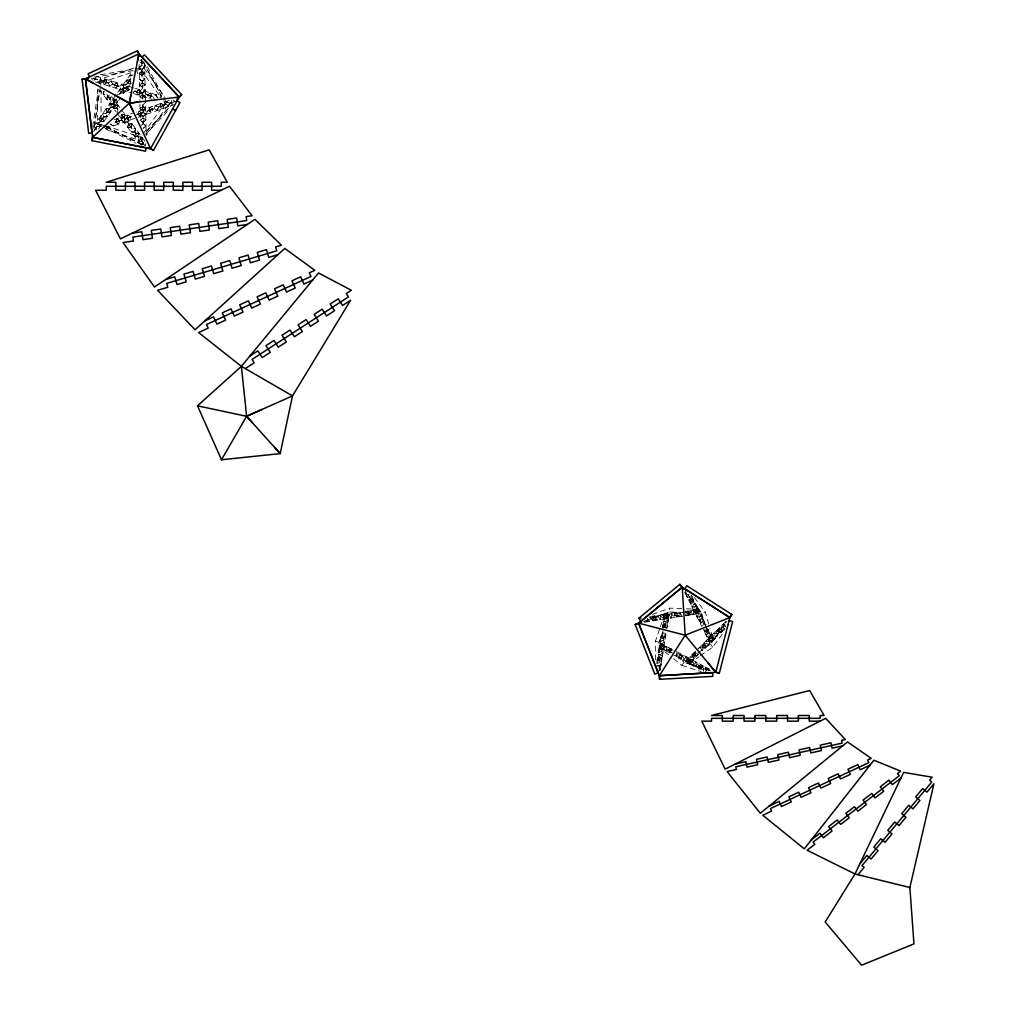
<?xml version="1.0" encoding="UTF-8"?>
<svg xmlns="http://www.w3.org/2000/svg" width="1016" height="1016" viewBox="0 0 1016 1016"><rect width="100%" height="100%" fill="white"/><g stroke="black" fill="none" stroke-linecap="round" stroke-linejoin="round"><path stroke-width="0.75" stroke-dasharray="5 3.75" d="M101.829 126.352L97.561 124.244L97.561 87.109M105.321 126.352L101.054 124.244L101.054 90.208M644.487 621.601L647.217 621.17L647.37 617.36M650.418 616.483L654.52 615.836L656.857 618.668L655.13 620.56L652.678 620.306L652.831 616.496L666.204 615.023L666.052 618.833L663.613 618.579L663.765 614.756L677.139 613.296L676.986 617.106L674.548 616.852L674.688 613.029L680.161 612.165L680.009 615.975L674.548 616.852M652.831 616.496L655.282 616.75L655.13 620.56L652.78 617.728L654.52 615.836M652.678 620.306L658.152 619.442L658.305 615.62M660.743 615.886L660.591 619.697L658.152 619.442M663.613 618.579L669.074 617.715L669.227 613.893M646.976 620.141L669.569 611.95L669.722 608.127L684.886 608.724M671.678 614.159L671.525 617.969L669.074 617.715M685.19 615.81L698.843 613.651L698.995 609.829L685.622 611.302L688.073 611.556L687.921 615.379L685.47 615.112L693.382 614.515L695.122 612.61L700.583 611.746L688.391 595.744M690.931 614.248L691.083 610.438M693.534 610.692L693.382 614.515L691.032 611.67L685.571 612.534L687.921 615.379L689.648 613.474L687.311 610.641L685.571 612.534M696.404 613.385L696.557 609.575L698.538 609.257L698.386 613.067L696.404 613.385L698.843 613.651M709.778 670.408L685.876 662.915L689.851 659.028L690.131 656.514L696.15 651.37L694.106 652.628L693.826 655.13L697.382 656.044L697.662 653.542L694.106 652.628L696.278 655.764L698.335 654.507L688.327 663.55L686.156 660.413L697.078 649.707M685.876 662.915L689.432 663.842L693.407 659.943L693.687 657.441L697.662 653.542M717.677 631.761L721.652 627.875L725.208 628.79L721.233 632.689L717.677 631.761L717.956 629.26L721.512 630.174L717.537 634.073L717.258 636.575L713.283 640.474L709.727 639.559L710.006 637.045L713.562 637.972L709.587 641.858L709.308 644.373L705.333 648.259L701.777 647.344L702.056 644.83L704.101 643.585L706.285 646.722L702.31 650.621L700.126 647.471L704.101 643.585M701.777 647.344L705.752 643.445L706.031 640.944L712.051 635.787L714.235 638.937L710.26 642.836L704.228 647.979L702.056 644.83L705.612 645.757L705.333 648.259M713.283 640.474L713.562 637.972M709.727 639.559L713.702 635.66L713.981 633.159L720.001 628.002L722.185 631.152L712.191 640.194L710.006 637.045L712.051 635.787M721.233 632.689L721.512 630.174M721.652 627.875L721.932 625.361L725.97 622.16M92.672 126.543L98.4 89.332M99.314 83.376L99.962 79.223L133.769 68.085M94.259 125.768L99.771 90.056L116.345 112.204M94.234 126.886L100.19 88.189M100.635 85.319L101.054 82.55L99.962 79.223M656.692 662.368L657.365 658.216L660.781 656.869L662.026 659.041L661.111 661.251L657.492 660.006L660.184 646.722L663.804 647.967L662.889 650.177L659.27 648.932L661.962 635.648L665.569 636.892L664.654 639.102L661.048 637.857L661.937 632.32L665.543 633.565L664.654 639.102M657.492 660.006L658.406 657.797L662.026 659.041L658.609 660.4L659.486 654.85L658.241 652.678L659.13 647.141L662.559 645.795L663.804 647.967L660.375 649.313L659.13 647.141M660.375 649.313L661.264 643.776L660.019 641.604L660.908 636.054L664.324 634.708L665.569 636.892L662.153 638.239L660.908 636.054M662.242 627.748L662.686 624.98L666.102 623.634L667.347 625.818L666.433 628.028L662.826 626.783L665.505 613.486L669.125 614.731L666.902 628.587M662.826 626.783L663.74 624.573L667.347 625.818L663.931 627.164L664.82 621.627L663.575 619.442L664.464 613.905L667.88 612.559L666.991 618.096L668.236 620.281L666.433 628.028M664.591 615.696L664.909 613.727L668.528 614.972L668.211 616.953L664.591 615.696L665.505 613.486M658.406 657.797L657.517 663.334L661.137 664.591L659.549 670.954M662.851 630.111L663.74 624.573M662.153 638.239L663.042 632.701M657.72 665.937L661.137 664.591L659.892 662.407L660.781 656.869M661.111 661.251L662.915 653.504L661.67 651.332L662.559 645.795M662.889 650.177L664.68 642.43L663.435 640.245L664.324 634.708M665.442 627.786L666.102 623.634M656.831 671.474L660.248 670.128L666.458 631.355M103.911 91.364L103.251 94.717L106.743 94.717L111.049 100.559L110.236 104.051L113.728 104.051L118.034 109.893L117.488 112.217M119.774 107.556L111.049 95.898L107.404 96.025L106.743 99.377L110.401 99.251L106.909 94.59L107.556 91.237M110.401 99.251L110.833 97.015L110.236 99.377L106.743 99.377L107.556 95.898L111.049 95.898M107.404 96.025L110.884 100.686L110.236 104.051L113.894 103.911L117.386 108.585L113.728 108.712L114.376 105.359L118.034 105.232L117.386 108.585M113.894 103.911L114.541 100.559L111.049 100.559M121.361 114.681L120.713 118.034L124.206 118.034L125.019 114.554L121.526 114.554L120.713 118.034L124.358 117.907L125.019 114.554L121.361 114.681L124.854 119.355L124.206 122.707L127.698 122.707L131.991 128.549L131.191 132.029L134.684 132.029L138.976 137.884L138.163 141.364L141.656 141.364L145.148 146.025L106.743 127.064M131.343 127.241L132.004 123.888L128.346 124.016L127.698 127.368L131.343 127.241L127.851 122.58L128.511 119.215L125.019 119.215L120.713 113.373M128.346 124.016L131.839 128.676L131.191 132.029L134.836 131.902L138.328 136.563L134.684 136.703L135.331 133.337L138.976 133.21L138.328 136.563M134.836 131.902L135.484 128.549L131.991 128.549M135.331 133.337L138.824 138.011L138.163 141.364L141.821 141.237L144.437 144.729M141.821 141.237L142.469 137.884L138.976 137.884M141.656 146.025L142.316 142.672L144.742 142.583M145.313 145.898L145.745 143.662M104.064 91.237L103.251 94.717L106.909 94.59M113.728 104.051L114.541 100.559L110.884 100.686M125.019 119.215L124.206 122.707L127.851 122.58M127.698 122.707L128.511 119.215L124.854 119.355M134.684 132.029L135.484 128.549L131.839 128.676M141.656 141.364L142.469 137.884L138.824 138.011M115.799 122.314L116.802 118.808L119.799 120.472L118.796 123.977L115.799 122.314L121.31 120.396L124.295 122.06L125.374 118.745L132.245 116.345M121.31 120.396L122.314 116.878L125.298 118.542L130.81 116.624L129.807 120.129L126.822 118.466L127.813 114.96L130.81 116.624M125.298 118.542L124.295 122.06L121.234 120.193L114.364 122.593L113.284 125.895L110.287 124.244M137.833 114.618L138.836 111.112L141.834 112.776L140.83 116.281L137.833 114.618L143.345 112.7L146.329 114.364L147.409 111.049L154.28 108.661L157.353 110.515L158.433 107.201L165.303 104.813L168.364 106.667L169.443 103.353L173.571 101.905M143.345 112.7L144.348 109.195L147.333 110.846L152.844 108.928L151.841 112.433L148.844 110.782L149.847 107.264L152.844 108.928M147.333 110.846L146.329 114.364L143.269 112.497L137.757 114.427L138.836 111.112L141.91 112.967L140.83 116.281L137.757 114.427M148.844 110.782L154.356 108.852L155.359 105.347L158.356 106.998L163.855 105.08L162.865 108.585L159.868 106.934L160.871 103.416L163.855 105.08M158.356 106.998L157.353 110.515L154.356 108.852M159.868 106.934L165.379 105.004L166.383 101.498L169.367 103.149L174.879 101.232L172.885 100.127M169.367 103.149L168.364 106.667L165.379 105.004M172.872 104.191L170.879 103.086L171.882 99.568L136.081 112.078M142.456 144.869L107.772 127.826L108.496 125.616M116.446 119.913L115.722 122.123L118.796 123.977L119.875 120.663L116.802 118.808M121.234 120.193L122.314 116.878L125.374 118.745M143.269 112.497L144.348 109.195L147.409 111.049M105.778 129.515L139.624 140.449L140.703 137.135L142.646 135.115M154.28 108.661L155.359 105.347L158.433 107.201M165.303 104.813L166.383 101.498L169.443 103.353M655.625 659.816L655.472 641.058L659.943 628.117M660.438 626.669L664.909 613.727M659.486 670.37L659.092 642.303L668.528 614.972M668.211 616.953L669.125 614.731M661.048 637.857L661.962 635.648M659.27 648.932L660.184 646.722M689.127 594.017L687.159 597.129L689.496 598.183L691.947 603.123L693.915 600.011L691.464 595.084L689.496 598.183M693.915 600.011L691.591 598.957L689.623 602.056L691.947 603.123M694.042 603.885L692.074 606.996L694.411 608.051L696.862 612.991L698.83 609.892L696.379 604.952L694.042 603.885L691.591 598.957M694.411 608.051L696.379 604.952M698.83 609.892L696.506 608.825L694.538 611.924L696.862 612.991M698.957 613.766L696.989 616.864L699.326 617.918L701.777 622.859L703.745 619.76L701.294 614.82L698.957 613.766L696.506 608.825M699.326 617.918L701.294 614.82M703.745 619.76L701.421 618.693L699.452 621.805L701.777 622.859M702.564 625.704L703.872 623.634L701.421 618.693M709.282 641.54L708.749 639.153L712.419 638.099L712.953 640.486L709.282 641.54L704.367 631.673L706.336 628.574L708.66 629.628L706.692 632.727L704.367 631.673L703.834 629.285L706.818 636.613L709.155 637.667L711.606 642.607L726.656 621.589M706.336 628.574L708.787 633.501L706.818 636.613L710.489 635.559L712.953 640.486M709.155 637.667L711.124 634.568L708.787 633.501M93.294 126.835L115.316 95.733M94.323 129.731L95.822 127.622L97.079 131.039L120.802 97.549M94.386 130.15L96.926 126.568L95.834 123.254L99.212 122.834L102.603 118.047L103.861 121.463L100.482 121.882L99.225 118.466L102.603 118.047M100.317 121.78L103.861 121.463L102.756 118.148L99.225 118.466L100.317 121.78L103.708 116.992L102.603 113.678L105.994 113.259L109.385 108.483L110.642 111.9L107.252 112.319L105.994 108.89L109.385 108.483M107.099 112.204L110.642 111.9L109.538 108.585L105.994 108.89L107.099 112.204L110.49 107.429L109.385 104.115L112.763 103.696L116.154 98.908L117.412 102.324L114.033 102.743L112.776 99.327L115.024 99.047M122.936 89.344L119.545 89.751L120.815 93.18L124.193 92.761L122.936 89.344L119.545 94.12L116.167 94.539L133.109 70.612L96.05 77.025M120.65 93.066L124.193 92.761L123.088 89.446L119.545 89.751L120.65 93.066L124.041 88.29L122.936 84.976L126.327 84.557L129.705 79.769L130.962 83.185L121.653 96.342M93.701 131.458L97.092 126.67L95.834 123.254L99.377 122.936L102.756 118.148M100.482 121.882L103.861 117.094L102.603 113.678L106.147 113.36L109.538 108.585M107.252 112.319L110.642 107.531L109.385 104.115L112.928 103.797L116.319 99.009L117.412 102.324L113.868 102.641L112.776 99.327L116.319 99.009L113.868 102.641M119.71 94.221L123.088 89.446M120.815 93.18L124.193 88.392L122.936 84.976L126.479 84.658L129.87 79.87L130.962 83.185L127.584 83.604L126.327 80.188L129.705 79.769M129.87 79.87L126.327 80.188L127.432 83.502L130.81 78.715L129.718 75.4L131.966 75.12M114.033 102.743L116.573 99.162M127.584 83.604L130.975 78.816L134.353 78.397M143.383 133.439L165.087 103.302L163.754 100.787M163.779 97.536L167.907 105.334L146.202 135.471L144.602 62.802M698.03 652.742L710.54 644.068L726.326 622.452M700.215 655.879L712.711 647.217L723.595 632.308M661.632 643.661L663.435 645.3L661.06 648.284L659.244 646.646L661.632 643.661L673.265 650.545L666.547 646.278L664.019 646.786L659.105 644.169L659.308 647.827L664.223 650.456L666.75 649.948L671.665 652.564L671.462 648.894L668.934 649.402L669.138 653.072L671.665 652.564M668.757 654.914L659.257 647.332L661.645 644.347L663.435 645.3M659.244 646.646L664.159 649.262L666.547 646.278L666.75 649.948M664.159 649.262L665.975 650.913L668.35 647.929M671.462 648.894L669.074 651.878L670.89 653.529L665.975 650.913M680.72 658.774L678.904 657.123L681.292 654.139L683.108 655.777L680.72 658.774L675.805 656.145L678.18 653.161L683.108 655.777M683.819 659.74L686.206 656.755L692.937 661.022L690.55 664.007L678.904 657.123M673.494 658.698L681.8 665.34L684.187 662.356L709.6 670.535M685.635 661.391L688.023 658.406M690.55 664.007L688.734 662.368L691.121 659.371L692.937 661.022M693.649 664.985L696.036 662L702.767 666.267L700.38 669.252L688.734 662.368M695.465 666.623L697.852 663.638M700.38 669.252L698.563 667.601L700.951 664.616L702.767 666.267M705.295 671.868L707.682 668.884L710.133 670.192M656.857 618.668L651.396 619.531L649.668 621.424L647.217 621.17M652.78 617.728L658.254 616.864L659.981 614.959L665.455 614.096L667.791 616.941L666.052 618.833L663.715 616.001L665.455 614.096M667.791 616.941L662.33 617.804L660.591 619.697L658.254 616.864M663.715 616.001L669.176 615.137L670.916 613.232L676.377 612.369L678.726 615.213L676.986 617.106L674.649 614.274L676.377 612.369M678.726 615.213L673.252 616.077L671.525 617.969L669.176 615.137M674.649 614.274L680.11 613.397L681.838 611.505M691.032 611.67L692.772 609.778L698.233 608.914M146.761 130.835L171.818 104.699M146.126 131.775L171.183 105.639M139.624 140.449L142.545 137.414M145.682 134.15L169.697 109.093M705.612 645.757L701.637 649.643L698.081 648.729L725.907 621.475L725.627 623.976L729.183 624.904M686.778 660.54L688.2 659.155L690.385 662.305L688.962 663.689L686.778 660.54L696.785 653.606M693.826 655.13L695.808 653.186M696.278 655.764L698.271 653.821M720.001 628.002L717.956 629.26L720.141 632.396L724.116 628.51L721.932 625.361L725.487 626.288M139.878 60.871L141.542 59.309L141.668 65.189L139.179 67.513L141.999 69.545L142.138 76.911L139.433 79.248L142.253 81.28L142.392 88.646L139.687 90.996L142.519 93.028L142.621 98.92M140.056 62.319L142.075 63.665L144.577 61.341M142.329 75.4L144.831 73.076L141.808 71.056L139.306 73.381L142.329 75.4L142.202 69.532L144.704 67.208L141.872 65.176L141.745 59.309L160.947 95.504M141.808 71.056L141.935 76.924L139.433 79.248L142.456 81.28L142.583 87.147L139.56 85.115L142.062 82.791L145.085 84.811L142.583 87.147M142.456 81.28L144.958 78.943L142.138 76.911M142.062 82.791L142.189 88.659L139.687 90.996L142.723 93.015L142.85 98.882L139.827 96.863L142.316 94.526L145.352 96.558L142.85 98.882M142.723 93.015L145.225 90.691L142.392 88.646M145.478 102.426L142.977 104.75L143.104 110.617L140.081 108.598L142.583 106.274L145.606 108.293L143.104 110.617M142.583 106.274L142.71 112.141L140.208 114.465L143.04 116.497L143.167 123.863L145.999 125.908L143.497 128.232M139.979 104.191L140.335 120.332L143.37 122.364L143.231 116.497L145.733 114.16L142.913 112.128L142.773 104.762L144.577 103.2M141.275 121.018L143.167 122.377L145.859 120.028L142.837 118.008L140.335 120.332L143.04 117.996L145.859 120.028L143.37 122.364M140.462 126.213L142.964 123.876L142.837 118.008M141.872 65.176L139.179 67.513L142.202 69.532M141.999 69.545L144.704 67.208L141.668 65.189M142.253 81.28L144.958 78.943L141.935 76.924M142.519 93.028L145.225 90.691L142.189 88.659M142.913 112.128L140.208 114.465L143.231 116.497M143.04 116.497L145.733 114.16L142.71 112.141M143.294 128.245L145.999 125.908L142.964 123.876M93.904 80.353L95.822 78.829L94.386 75.743M92.901 78.448L97.104 79.743L99.987 77.47L101.422 80.556L107.036 82.283L104.14 84.557L102.705 81.471L105.588 79.197L107.036 82.283M101.422 80.556L98.539 82.829L97.104 79.743M102.705 81.471L108.306 83.198L111.201 80.912L112.636 84.011L118.237 85.725L115.354 88.011L113.919 84.912L116.802 82.639L118.237 85.725M112.636 84.011L109.753 86.284L108.306 83.198M113.919 84.912L119.52 86.639L122.403 84.366L123.85 87.452L129.451 89.179L126.568 91.453L125.12 88.367L128.016 86.093L129.451 89.179M123.85 87.452L120.968 89.726L119.52 86.639M133.134 92.418L135.052 90.907L140.665 92.621L137.782 94.907L136.334 91.808L139.217 89.535L140.665 92.621M136.334 91.808L141.935 93.536L144.831 91.262L146.266 94.348L151.867 96.076L148.984 98.349L147.549 95.263L150.431 92.989L151.867 96.076M146.266 94.348L143.383 96.622L141.935 93.536M147.549 95.263L153.149 96.99L156.032 94.704L157.48 97.803M92.964 78.219L97.168 79.502L99.987 77.47L101.359 80.797L108.369 82.956L109.753 86.284L112.573 84.239L119.583 86.398L120.968 89.726L123.787 87.694L129.388 89.421L126.568 91.453L125.184 88.125L128.016 86.093L129.388 89.421M101.359 80.797L98.539 82.829L97.168 79.502M108.369 82.956L111.201 80.912L112.573 84.239M136.487 70.206L140.665 69.494L143.485 67.45L165.214 97.536M119.583 86.398L122.403 84.366L123.787 87.694M133.109 92.494L134.988 91.135L141.999 93.294L143.383 96.622L146.202 94.59L153.213 96.749L156.032 94.704L157.417 98.031M141.999 93.294L144.831 91.262L146.202 94.59M159.766 97.79L161.646 96.431L143.154 61.57M688.962 663.689L698.97 656.755M720.141 632.396L722.185 631.152M698.081 648.729L700.126 647.471M712.191 640.194L714.235 638.937M704.228 647.979L706.285 646.722M686.156 660.413L688.2 659.155M688.327 663.55L690.385 662.305M663.575 619.442L666.991 618.096M664.82 621.627L668.236 620.281L664.616 619.036M660.019 641.604L663.435 640.245M661.264 643.776L664.68 642.43L661.073 641.185M658.241 652.678L661.67 651.332M659.486 654.85L662.915 653.504L659.295 652.259M656.476 663.753L659.892 662.407M652.348 614.426L669.722 608.127M643.56 621.487L664.464 613.905M114.046 119.774L133.325 113.03M119.799 120.472L114.287 122.39L113.284 125.895L110.211 124.041M136.322 114.694L141.834 112.776M126.822 118.466L132.321 116.548M170.879 103.086L175.781 101.371M105.461 128.638L135.319 118.212M138.074 117.246L173.876 104.737M101.054 82.55L136.334 70.917M692.76 598.615L693.293 601.002L689.623 602.056L689.089 599.669L692.76 598.615L698.208 610.87L694.538 611.924L694.004 609.549L697.675 608.495L703.123 620.751L699.452 621.805L698.919 619.417L702.589 618.363L705.053 623.291L701.37 624.345L698.919 619.417M689.089 599.669L691.54 604.609L695.223 603.555M695.744 605.942L692.074 606.996L691.54 604.609M694.004 609.549L696.455 614.477L700.138 613.423M687.451 594.195L701.662 613.194L705.345 612.14L709.536 626.745M700.659 615.81L696.989 616.864L696.455 614.477M704.367 631.673L708.038 630.619L707.504 628.231L710.489 635.559M706.285 634.225L709.968 633.171M708.749 639.153L709.638 640.944L713.308 639.889L709.955 628.206M674.053 655.688L676.58 655.18L681.495 657.797L681.292 654.139L678.764 654.647L678.967 658.305L683.882 660.933L686.41 660.425L691.325 663.042L691.121 659.371L688.594 659.879L688.797 663.55L693.712 666.166L696.239 665.658L701.154 668.287L700.951 664.616L698.424 665.124L698.627 668.795L702.323 670.75M678.764 654.647L683.679 657.263L686.206 656.755L686.41 660.425M678.967 658.305L681.495 657.797M688.797 663.55L691.325 663.042M688.594 659.879L693.509 662.508L696.036 662L696.239 665.658M698.424 665.124L703.339 667.741L705.866 667.233L707.682 668.884M698.627 668.795L701.154 668.287M100.368 74.74L133.325 69.177M134.811 68.923L143.485 67.45M655.282 616.75L649.808 617.614L649.668 621.424L647.319 618.592M682.6 612.419L688.073 611.556M685.559 614.121L689.648 613.474M644.195 622.3L682.447 616.242L680.009 615.975M124.193 88.392L127.584 87.973L126.479 84.658M110.642 107.531L114.021 107.112L112.928 103.797M103.861 117.094L107.252 116.688L106.147 113.36M97.092 126.67L100.47 126.251L99.377 122.936M92.443 128.029L95.822 127.622M133.261 75.082L129.718 75.4L130.975 78.816M127.432 83.502L130.962 83.185M124.041 88.29L127.584 87.973L126.327 84.557M110.49 107.429L114.021 107.112L112.763 103.696M103.708 116.992L107.252 116.688L105.994 113.259M96.926 126.568L100.47 126.251L99.212 122.834M97.561 124.244L101.054 124.244M686.41 608.787L698.538 609.257M669.569 611.95L684.746 612.534M686.257 612.597L698.386 613.067M696.557 609.575L698.995 609.829M674.688 613.029L677.139 613.296M663.765 614.756L666.204 615.023M717.537 634.073L713.981 633.159L716.166 636.295M713.702 635.66L717.258 636.575M709.587 641.858L706.031 640.944L708.203 644.081M705.752 643.445L709.308 644.373M693.687 657.441L690.131 656.514L692.302 659.663M689.851 659.028L693.407 659.943M95.783 76.175L133.617 87.808L135.052 90.907M135.014 88.24L161.646 96.431M93.307 78.067L95.822 78.829M125.12 88.367L129.324 89.662M95.733 81.966L132.169 93.18M133.579 93.612L151.79 99.212M689.432 663.842L710.349 670.395M681.8 665.34L701.243 671.601M105.385 125.73L140.703 137.135M663.702 621.246L667.322 622.49M655.472 641.058L659.092 642.303M660.159 643.395L663.765 644.639M658.381 654.469L662 655.714M656.603 665.556L660.222 666.801M703.872 623.634L706.209 624.688M106.172 126.848L142.24 144.564M103.251 127.064L135.966 143.218M676.377 651.523L709.549 669.201M668.934 649.402L671.398 650.71M698.563 667.601L703.478 670.217L705.866 667.233L706.069 670.903M659.257 647.332L661.06 648.284M104.712 125.971L107.772 127.826M165.087 103.302L167.907 105.334M661.645 644.347L674.7 654.774M675.881 655.714L684.187 662.356M692.772 609.778L695.122 612.61M680.11 613.397L681.673 615.29M670.916 613.232L673.252 616.077M659.981 614.959L662.33 617.804M649.059 616.699L651.396 619.531M694.411 597.522L705.345 612.14M685.114 591.35L686.753 593.547M121.526 109.893L145.085 141.376M121.742 114.414L124.358 117.907M114.376 105.359L117.869 110.02L117.221 113.373L140.792 144.856M142.316 142.672L143.853 144.742M140.665 69.494L162.395 99.568M723.976 624.116L726.161 627.253M716.026 631.901L718.21 635.038M708.076 639.686L710.26 642.836M710.54 644.068L712.711 647.217M692.175 655.269L694.36 658.406M662.686 624.98L663.931 627.164M657.365 658.216L658.609 660.4M659.003 667.944L660.248 670.128M147.422 66.7L163.068 96.19M711.124 634.568L713.575 639.496M712.419 638.099L713.308 639.889M693.293 601.002L690.829 596.075L687.159 597.129L685.406 592.264M705.574 625.678L708.038 630.619M705.46 630.263L706.692 632.727M684.708 592.188L701.904 626.732M153.149 96.99L154.597 100.076M91.491 78.016L92.456 80.086M137.008 71.412L137.744 73.622M701.662 613.194L705.866 627.799M706.285 629.26L709.638 640.944M702.589 618.363L703.123 620.751M697.675 608.495L698.208 610.87M703.339 667.741L703.542 671.411M693.509 662.508L693.712 666.166M683.679 657.263L683.882 660.933M676.44 652.742L676.58 655.18M664.019 646.786L664.223 650.456M141.986 59.766L142.075 63.665M142.316 94.526L142.418 98.933M139.116 64.579L139.954 102.73M114.541 105.232L113.728 108.712L117.221 108.712L118.034 105.232L114.541 105.232M128.511 123.888L127.698 127.368L131.191 127.368L132.004 123.888L128.511 123.888M135.484 133.21L134.684 136.703L138.176 136.703L138.976 133.21L135.484 133.21M127.813 114.96L126.746 118.275L129.807 120.129L130.886 116.815L127.813 114.96M149.847 107.264L148.768 110.579L151.841 112.433L152.921 109.118L149.847 107.264M160.871 103.416L159.791 106.731L162.865 108.585L163.932 105.27L160.871 103.416M141.999 71.044L139.306 73.381L142.126 75.413L144.831 73.076L141.999 71.044M142.265 82.779L139.56 85.115L142.392 87.16L145.085 84.811L142.265 82.779M142.519 94.526L139.827 96.863L142.646 98.895L145.352 96.558L142.519 94.526M142.786 106.261L140.081 108.598L142.9 110.63L145.606 108.293L142.786 106.261M105.588 79.197L102.768 81.229L104.14 84.557L106.972 82.525L105.588 79.197M116.802 82.639L113.983 84.684L115.354 88.011L118.174 85.966L116.802 82.639M139.217 89.535L136.398 91.58L137.782 94.907L140.602 92.862L139.217 89.535M150.431 92.989L147.612 95.021L148.984 98.349L151.803 96.317L150.431 92.989"/><path stroke-width="1.5" d="M91.973 140.691L92.621 137.338L150.559 148.654L179.159 97.015L138.913 53.861L85.407 78.803L92.608 137.389L146.177 147.841L145.529 151.194L91.973 140.691L92.888 134.709M92.608 137.389L129.324 103.149L130.924 94.92M137.312 62.065L138.913 53.861L137.439 50.8L88.113 73.812L89.548 76.911M132.867 110.731L129.324 103.137L138.913 53.848L140.31 56.591M857.987 874.725L864.121 867.385L861.987 865.607L931.786 781.977L929.653 780.199L932.142 777.215L903.643 772.376L854.989 873.989L825.17 922.007L861.619 965.2L913.956 943.889L909.866 887.514L933.92 783.755L926.935 792.124L922.668 788.556L915.695 796.925L919.963 800.481L912.978 808.85L908.71 805.282L901.738 813.651L905.993 817.207L899.02 825.576L894.753 822.008L887.768 830.377L892.035 833.933L885.063 842.302L880.796 838.733L873.811 847.103L878.078 850.659L871.093 859.028L866.838 855.459L859.853 863.829M659.346 675.754L685.165 635.203L729.907 617.576L682.219 587.21L638.62 623.164L659.333 675.754L715.759 672.3L729.894 617.563L731.863 614.464L686.816 585.737L684.835 588.848L685.94 591.045M685.178 635.203L682.231 587.21L638.62 623.164L685.165 635.203L715.759 672.287L719.303 673.202L732.676 621.475L729.12 620.56M148.006 147.587L153.556 150.317L179.997 102.603L177 100.94M245.262 368.592L254.191 362.801L252.019 359.448L348.45 296.913L346.278 293.56L351.345 290.271L318.503 272.974L241.389 366.344L197.51 405.816L221.488 459.765L246.609 416.293L261.912 409.486M729.933 617.118L731.863 614.464M177.063 99.225L181.674 94.691L144.424 54.826L141.923 57.163L179.172 97.028L129.324 103.137L114.681 95.021M177.457 99.098L181.674 94.691M641.02 621.17L638.683 618.338L679.856 584.327L683.514 588.924M811.378 839.864L819.988 833.222L823.43 837.692L832.04 831.05L828.599 826.592L837.222 819.963L840.651 824.42L849.262 817.791L845.833 813.333L854.443 806.704L857.885 811.162L866.496 804.532L863.054 800.062L871.677 793.433L875.106 797.89L883.717 791.261L880.288 786.803L888.898 780.174L892.34 784.631L900.951 778.002M249.847 356.095L257.886 350.888L262.23 357.581L270.269 352.374L265.925 345.669L273.964 340.462L278.308 347.167L286.334 341.947L281.991 335.255L290.03 330.048L294.373 336.74L302.412 331.534L298.069 324.828L306.095 319.621L310.452 326.314L318.478 321.107L314.135 314.414L322.174 309.194L326.517 315.9L334.556 310.68L330.213 303.987L338.239 298.78L342.595 305.473L350.622 300.266L292.494 395.884L280.2 453.619L221.488 459.765M769.226 806.005L779.069 801.408L781.469 806.539L791.312 801.942L788.911 796.811L798.754 792.213L801.154 797.344L810.984 792.747L808.596 787.616L818.426 783.018L820.826 788.149L830.669 783.552L828.269 778.421L838.111 773.824L840.511 778.955L850.354 774.37L847.954 769.226L857.796 764.629L860.184 769.772L870.026 765.175M204.876 320.865L213.576 316.865L216.916 324.104L225.615 320.091L222.288 312.852L230.988 308.851L234.315 316.09L243.027 312.09L239.687 304.851L248.399 300.838L251.727 308.077L260.426 304.076L257.099 296.837L265.811 292.837L269.138 300.076L277.838 296.062L274.511 288.823L283.21 284.823L286.55 292.062L295.25 288.061L291.922 280.822L300.622 276.809L303.949 284.061L312.661 280.048M638.594 623.176L658.228 672.795L654.799 674.141L635.178 624.535L641.756 622.033M635.178 624.535L640.944 622.44M165.557 279.552L174.727 276.835L177.013 284.543L186.182 281.826L183.909 274.117L193.078 271.412L195.351 279.108L204.534 276.39L202.248 268.694L211.417 265.976L213.703 273.672L222.872 270.967L220.599 263.258L229.768 260.541L232.042 268.249L241.224 265.532L238.938 257.823L248.107 255.105L250.393 262.814L259.563 260.096L257.277 252.4L266.459 249.682L268.732 257.378L277.901 254.66M735.203 764.07L745.833 761.708L747.039 767.118L757.669 764.743L756.463 759.346L767.105 756.971L768.312 762.381L778.942 760.019L777.735 754.609L788.378 752.246L789.584 757.644L800.214 755.282L799.008 749.872L809.65 747.509L810.844 752.92L821.487 750.545L820.28 745.147L830.923 742.772L832.117 748.182L842.759 745.82M82.08 79.235L85.471 78.816L92.075 132.906L88.697 133.325L82.08 79.235L88.506 78.296M638.683 618.338L641.134 617.944M132.334 233.134L141.821 231.762L142.964 239.636L152.451 238.252L151.308 230.378L160.795 229.006L161.938 236.88L171.425 235.496L170.269 227.622L179.756 226.251L180.899 234.124L190.386 232.74L189.243 224.866L198.73 223.495L199.873 231.369L209.359 229.984L208.204 222.11L217.691 220.739L218.834 228.613L228.321 227.228L227.178 219.354L236.665 217.983L237.808 225.857L247.282 224.472M92.723 82.855L85.407 78.803L129.324 103.137L137.643 102.121M659.562 679.323L712.864 676.377L712.66 672.719L659.359 675.665L659.562 679.323L659.536 675.996M221.221 190.259L211.633 190.259L211.633 182.283L202.057 182.283L202.057 190.259L192.469 190.259L192.469 182.283L182.893 182.283L182.893 190.259L173.317 190.259L173.317 182.283L163.728 182.283L163.728 190.259L154.153 190.259L154.153 182.283L144.564 182.283L144.564 190.259L134.988 190.259L134.988 182.283L125.413 182.283L125.413 190.259L115.824 190.259L115.824 182.283L106.248 182.283L209.182 149.847L227.266 182.283L221.221 182.283L221.221 186.271L106.248 186.271L106.248 190.259L95.631 190.259L120.421 238.887L229.476 186.271L252.108 215.735L246.139 216.599L246.71 220.536L132.918 237.071L133.49 241.008L122.999 242.532L154.47 287.02L254.889 219.342L281.47 245.237L275.628 246.964L276.771 250.812L166.7 283.401L167.843 287.261L157.582 290.297L195.047 329.768L284.772 248.45L314.808 270.294L309.321 272.809L310.985 276.428L206.54 324.485L208.204 328.105L198.565 332.55L241.389 366.344L292.494 395.884L246.621 416.281L252.222 422.516M820.115 721.157L809.257 721.157L809.257 715.505L798.385 715.505L798.385 721.157L787.527 721.157L787.527 715.505L776.668 715.505L776.668 721.157L765.81 721.157L765.81 715.505L754.939 715.505L754.939 721.157L744.08 721.157L744.08 715.505L733.222 715.505L733.222 721.157L722.351 721.157L722.351 715.505L711.492 715.505L809.663 690.512L824.09 715.505L820.115 715.505L820.115 718.325L711.492 718.325L711.492 721.157L701.751 721.157L725.157 769.137L825.716 718.325L845.337 739.559L841.553 740.41L842.15 743.115L735.8 766.775L736.397 769.48L727.088 771.55L760.336 813.283L847.522 741.921L871.22 758.368L867.626 760.044L868.832 762.61L770.433 808.571L771.627 811.136L762.787 815.264L804.316 848.843L873.912 760.235L900.633 771.144L897.522 773.544L899.236 775.767L813.092 842.086L814.807 844.321L807.123 850.24L854.989 873.989L909.866 887.514M197.51 405.829L246.609 416.293L280.2 453.619L274.599 447.396M716.318 672.262L719.303 673.202M172.593 108.903L175.59 110.553M153.556 150.317L150.559 148.654L129.324 103.149M684.835 588.848L729.894 617.563M708.114 663.016L715.759 672.3M679.856 584.327L683.476 589.153M137.439 50.8L140.31 56.21M241.389 366.344L246.621 416.281"/></g></svg>
